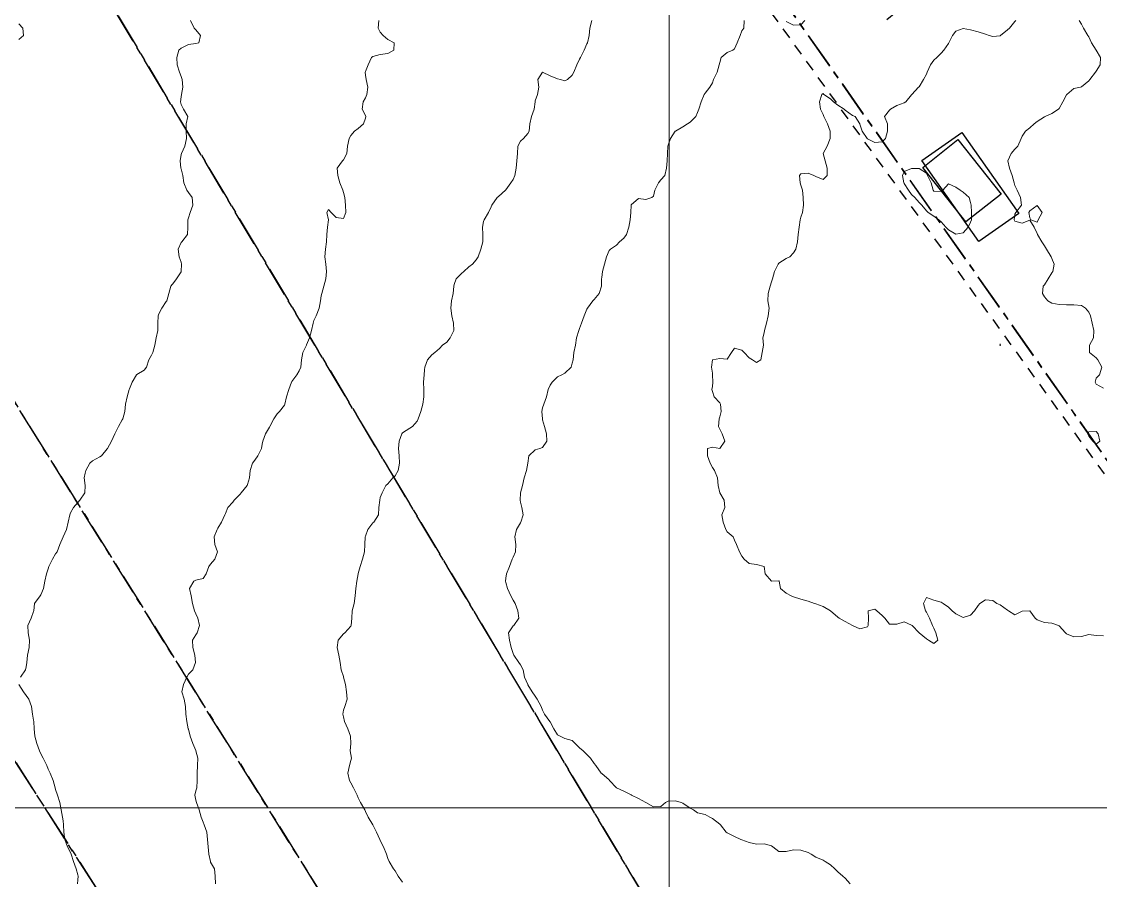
# Model space of a CAD drawing. Header units: centimetres. Extents: x 0 to 642158, y -847 to 649707.
# Drawn here: x 616722.9 to 616796, y 620682.5 to 620740.7 of the extents above; entities that cross this region are included whole.
import ezdxf

# ---------------------------------------------------------------- set-up
doc = ezdxf.new("R2010")
doc.units = ezdxf.units.CM
doc.header["$MEASUREMENT"] = 0
doc.linetypes.add('CENTERX2', pattern=[4, 2.5, -0.5, 0.5, -0.5])
doc.linetypes.add('JIS_02_0.7', pattern=[1.35, 0.75, -0.6])
for name, color, linetype, lineweight in [('MEV_grille', 254, 'Continuous', 9), ('WAL_parcellaire agricole', 7, 'JIS_02_0.7', 25), ('WAL_topographie 0.5', 253, 'Continuous', 20)]:
    doc.layers.add(name, color=color, linetype=linetype, lineweight=lineweight)
doc.layers.add('SPW_batiments', color=7, linetype='Continuous')
doc.layers.add('SPW_parcellaire cadastral', color=7, linetype='CENTERX2', lineweight=25, true_color=0xff0542)

# ---------------------------------------------------------------- blocks, each defined once
blk = doc.blocks.new('*U114')
at = {"layer": 'MEV_grille', "transparency": 33554687}
blk.add_lwpolyline([(-1338.461, 0), (1338.461, 0)], dxfattribs=at)
blk = doc.blocks.new('*U115')
at = {"layer": 'MEV_grille', "color": 0, "linetype": 'ByBlock', "lineweight": -2, "transparency": 16777216}
blk.add_blockref('*U114', (0, -1700), dxfattribs=at)
blk = doc.blocks.new('*U112')
at = {"layer": 'MEV_grille', "transparency": 33554687}
blk.add_lwpolyline([(0, 1825.476), (0, -1825.476)], dxfattribs=at)
blk = doc.blocks.new('*U113')
at = {"layer": 'MEV_grille', "color": 0, "linetype": 'ByBlock', "lineweight": -2, "transparency": 16777216}
blk.add_blockref('*U112', (1400, 0), dxfattribs=at)

msp = doc.modelspace()

# ---------------------------------------------------------------- linework, layer by layer
at = {"layer": 'SPW_batiments'}
for points in [[(616787.801, 620725.778), (616783.935, 620731.27), (616786.644, 620733.177), (616790.51, 620727.685), (616787.801, 620725.778)], [(616789.309, 620728.987), (616786.925, 620727.102), (616784.009, 620730.802), (616786.392, 620732.686), (616789.309, 620728.987)]]:
    msp.add_lwpolyline(points, dxfattribs=at)
at = {"layer": 'SPW_parcellaire cadastral'}
for points in [[(616849.035, 620636.244), (616767.032, 620752.837), (616774.056, 620758.939), (616782.064, 620765.727), (616785.005, 620753.896), (616776.54, 620746.95), (616781.574, 620740.835), (616785.323, 620743.911), (616785.958, 620743.138), (616790.729, 620747.052), (616793.084, 620748.983), (616792.45, 620749.757), (616796.772, 620753.302), (616791.755, 620759.436), (616796.164, 620762.992)], [(616724.809, 620754.611), (616733.989, 620754.981), (616740.547, 620755.536), (616747.227, 620756.081), (616754.089, 620757.082), (616760.445, 620757.884), (616763.222, 620758.183), (616767.032, 620752.837), (616849.035, 620636.244), (616806.4, 620612.31), (616721.276, 620754.809), (616724.809, 620754.611)], [(616716.473, 620755.077), (616721.276, 620754.809), (616806.4, 620612.31), (616791.886, 620603.677), (616772.839, 620634.138), (616700.189, 620750.603), (616711.082, 620755.815), (616716.473, 620755.077)], [(616762.541, 620628.05), (616688.039, 620744.335), (616700.189, 620750.603), (616772.839, 620634.138), (616762.541, 620628.05)], [(616762.541, 620628.05), (616750.848, 620621.124), (616676.604, 620737.385), (616688.039, 620744.335), (616762.541, 620628.05)]]:
    msp.add_lwpolyline(points, dxfattribs=at)
at = {"layer": 'WAL_parcellaire agricole'}
msp.add_lwpolyline([(616522.872, 620919.836), (616570.045, 620862.342), (616614.184, 620807.747), (616630.186, 620791.249), (616643.887, 620779.851), (616659.086, 620770.25), (616672.756, 620763.502), (616687.347, 620758.574), (616702.897, 620754.946), (616721.847, 620753.578), (616739.047, 620754.39), (616761.889, 620757.698), (616804.495, 620698.671), (616831, 620661.774), (616849.652, 620636.377), (616803.656, 620609.121), (616749.161, 620575.115), (616713.413, 620554.761), (616697.581, 620546.526), (616688.913, 620558.859), (616551.728, 620726.674), (616446.381, 620851.161), (616490.176, 620891.332), (616522.872, 620919.836)], dxfattribs=at)
at = {"layer": 'WAL_topographie 0.5'}
for points in [[(616734.391, 620740.75), (616734.641, 620740.25), (616734.75, 620740.121), (616735.071, 620739.75), (616734.95, 620739.25), (616734.75, 620739.202), (616734.25, 620739.123), (616733.75, 620738.89), (616733.596, 620738.75), (616733.454, 620738.25), (616733.474, 620737.75), (616733.636, 620737.25), (616733.75, 620736.956), (616733.825, 620736.75), (616733.87, 620736.25), (616733.775, 620735.75), (616733.75, 620735.583), (616733.706, 620735.25), (616733.75, 620735.068), (616733.917, 620734.75), (616734.197, 620734.25), (616734.091, 620733.75), (616734.094, 620733.25), (616734.114, 620732.75), (616734, 620732.25), (616733.779, 620731.75), (616733.75, 620731.666), (616733.679, 620731.25), (616733.74, 620730.75), (616733.75, 620730.712), (616733.87, 620730.25), (616733.942, 620729.75), (616734.142, 620729.25), (616734.25, 620729.09), (616734.493, 620728.75), (616734.55, 620728.25), (616734.364, 620727.75), (616734.25, 620727.387), (616734.212, 620727.25), (616734.199, 620726.75), (616734.194, 620726.25), (616733.796, 620725.75), (616733.75, 620725.712), (616733.556, 620725.25), (616733.629, 620724.75), (616733.75, 620724.387), (616733.781, 620724.25), (616733.762, 620723.75), (616733.75, 620723.717), (616733.446, 620723.25), (616733.25, 620723), (616733.054, 620722.75), (616732.911, 620722.25), (616732.783, 620721.75), (616732.75, 620721.713), (616732.452, 620721.25), (616732.25, 620720.881), (616732.196, 620720.75), (616732.169, 620720.25), (616732.171, 620719.75), (616732.061, 620719.25), (616731.972, 620718.75), (616731.833, 620718.25), (616731.75, 620718.068), (616731.571, 620717.75), (616731.417, 620717.25), (616731.25, 620717.054), (616730.75, 620716.764), (616730.737, 620716.75), (616730.436, 620716.25), (616730.25, 620715.786), (616730.24, 620715.75), (616730.101, 620715.25), (616729.986, 620714.75), (616729.94, 620714.25), (616729.797, 620713.75), (616729.75, 620713.687), (616729.511, 620713.25), (616729.25, 620712.75), (616729.25, 620712.75), (616729.032, 620712.25), (616728.765, 620711.75), (616728.75, 620711.721), (616728.369, 620711.25), (616728.25, 620711.18), (616727.75, 620710.921), (616727.559, 620710.75), (616727.296, 620710.25), (616727.25, 620710.069), (616727.184, 620709.75), (616727.25, 620709.25), (616727.25, 620709.25), (616727.25, 620709.249), (616727.236, 620708.75), (616726.88, 620708.25), (616726.75, 620708.091), (616726.45, 620707.75), (616726.25, 620707.393), (616726.202, 620707.25), (616726.099, 620706.75), (616725.984, 620706.25), (616725.75, 620705.75), (616725.75, 620705.75), (616725.539, 620705.25), (616725.343, 620704.75), (616725.25, 620704.612), (616725.027, 620704.25), (616724.795, 620703.75), (616724.75, 620703.596), (616724.621, 620703.25), (616724.513, 620702.75), (616724.436, 620702.25), (616724.25, 620701.829), (616724.192, 620701.75), (616723.828, 620701.25), (616723.764, 620700.75), (616723.75, 620700.694), (616723.583, 620700.25), (616723.359, 620699.75), (616723.379, 620699.25), (616723.483, 620698.75), (616723.462, 620698.25), (616723.347, 620697.75), (616723.291, 620697.25), (616723.25, 620696.95), (616723.219, 620696.75), (616722.869, 620696.25)], [(616747.158, 620740.75), (616747.096, 620740.25), (616747.25, 620739.977), (616747.432, 620739.75), (616747.75, 620739.481), (616748.178, 620739.25), (616748.156, 620738.75), (616747.75, 620738.526), (616747.25, 620738.451), (616746.75, 620738.32), (616746.663, 620738.25), (616746.432, 620737.75), (616746.25, 620737.295), (616746.226, 620737.25), (616746.25, 620737.05), (616746.283, 620736.75), (616746.413, 620736.25), (616746.34, 620735.75), (616746.25, 620735.513), (616746.083, 620735.25), (616746.03, 620734.75), (616746.25, 620734.327), (616746.273, 620734.25), (616746.25, 620734.139), (616746.11, 620733.75), (616745.75, 620733.44), (616745.5, 620733.25), (616745.25, 620732.961), (616745.147, 620732.75), (616745.018, 620732.25), (616744.981, 620731.75), (616744.75, 620731.322), (616744.687, 620731.25), (616744.331, 620730.75), (616744.365, 620730.25), (616744.507, 620729.75), (616744.708, 620729.25), (616744.75, 620729.092), (616744.844, 620728.75), (616744.893, 620728.25), (616744.905, 620727.75), (616744.75, 620727.344), (616744.25, 620727.4), (616743.917, 620727.75), (616743.75, 620727.945), (616743.633, 620727.75), (616743.736, 620727.25), (616743.682, 620726.75), (616743.636, 620726.25), (616743.609, 620725.75), (616743.528, 620725.25), (616743.5, 620724.75), (616743.569, 620724.25), (616743.612, 620723.75), (616743.55, 620723.25), (616743.433, 620722.75), (616743.279, 620722.25), (616743.25, 620722.107), (616743.189, 620721.75), (616743.109, 620721.25), (616742.901, 620720.75), (616742.75, 620720.417), (616742.694, 620720.25), (616742.587, 620719.75), (616742.454, 620719.25), (616742.25, 620718.774), (616742.238, 620718.75), (616742, 620718.25), (616741.913, 620717.75), (616741.875, 620717.25), (616741.75, 620717.011), (616741.6, 620716.75), (616741.25, 620716.283), (616741.231, 620716.25), (616741.04, 620715.75), (616740.901, 620715.25), (616740.783, 620714.75), (616740.75, 620714.678), (616740.429, 620714.25), (616740.25, 620714.094), (616740.038, 620713.75), (616739.77, 620713.25), (616739.75, 620713.202), (616739.462, 620712.75), (616739.294, 620712.25), (616739.25, 620712.036), (616739.205, 620711.75), (616738.952, 620711.25), (616738.75, 620710.953), (616738.583, 620710.75), (616738.423, 620710.25), (616738.377, 620709.75), (616738.25, 620709.317), (616738.228, 620709.25), (616737.824, 620708.75), (616737.75, 620708.657), (616737.357, 620708.25), (616737.25, 620708.119), (616736.923, 620707.75), (616736.75, 620707.341), (616736.723, 620707.25), (616736.483, 620706.75), (616736.25, 620706.35), (616736.2, 620706.25), (616736, 620705.75), (616736.033, 620705.25), (616736.225, 620704.75), (616736.044, 620704.25), (616735.75, 620703.905), (616735.632, 620703.75), (616735.46, 620703.25), (616735.25, 620702.925), (616734.75, 620702.813), (616734.617, 620702.75), (616734.331, 620702.25), (616734.435, 620701.75), (616734.533, 620701.25), (616734.666, 620700.75), (616734.75, 620700.547), (616734.882, 620700.25), (616734.996, 620699.75), (616734.831, 620699.25), (616734.75, 620699.125), (616734.531, 620698.75), (616734.544, 620698.25), (616734.686, 620697.75), (616734.738, 620697.25), (616734.542, 620696.75), (616734.25, 620696.446), (616734.14, 620696.25), (616733.924, 620695.75), (616733.803, 620695.25), (616733.955, 620694.75), (616734.06, 620694.25), (616734.081, 620693.75), (616734.139, 620693.25), (616734.239, 620692.75), (616734.25, 620692.714), (616734.37, 620692.25), (616734.537, 620691.75), (616734.75, 620691.271), (616734.76, 620691.25), (616734.885, 620690.75), (616734.872, 620690.25), (616734.83, 620689.75), (616734.85, 620689.25), (616734.825, 620688.75), (616734.75, 620688.535), (616734.693, 620688.25), (616734.75, 620687.917), (616734.785, 620687.75), (616734.967, 620687.25), (616735.102, 620686.75), (616735.25, 620686.417), (616735.321, 620686.25), (616735.488, 620685.75), (616735.55, 620685.25), (616735.59, 620684.75), (616735.628, 620684.25), (616735.735, 620683.75), (616735.75, 620683.717), (616736.019, 620683.25), (616736.061, 620682.75), (616736.076, 620682.25)], [(616761.588, 620740.75), (616761.452, 620740.25), (616761.399, 620739.75), (616761.285, 620739.25), (616761.25, 620739.167), (616761.061, 620738.75), (616760.808, 620738.25), (616760.75, 620738.147), (616760.57, 620737.75), (616760.352, 620737.25), (616760.25, 620737.046), (616759.942, 620736.75), (616759.75, 620736.673), (616759.456, 620736.75), (616759.25, 620736.795), (616758.75, 620737.01), (616758.25, 620737.25), (616757.93, 620736.75), (616757.984, 620736.25), (616757.904, 620735.75), (616757.75, 620735.306), (616757.737, 620735.25), (616757.672, 620734.75), (616757.5, 620734.25), (616757.391, 620733.75), (616757.326, 620733.25), (616757.25, 620733.094), (616756.96, 620732.75), (616756.75, 620732.59), (616756.561, 620732.25), (616756.542, 620731.75), (616756.508, 620731.25), (616756.452, 620730.75), (616756.367, 620730.25), (616756.25, 620729.988), (616756.094, 620729.75), (616755.75, 620729.272), (616755.731, 620729.25), (616755.25, 620728.831), (616755.176, 620728.75), (616754.811, 620728.25), (616754.75, 620728.119), (616754.569, 620727.75), (616754.283, 620727.25), (616754.25, 620727.125), (616754.171, 620726.75), (616754.193, 620726.25), (616754.2, 620725.75), (616754.065, 620725.25), (616753.872, 620724.75), (616753.75, 620724.542), (616753.491, 620724.25), (616753.25, 620724.053), (616752.905, 620723.75), (616752.75, 620723.618), (616752.382, 620723.25), (616752.25, 620722.875), (616752.224, 620722.75), (616752.195, 620722.25), (616752.078, 620721.75), (616752.031, 620721.25), (616752.1, 620720.75), (616752.207, 620720.25), (616752.225, 620719.75), (616751.983, 620719.25), (616751.75, 620718.966), (616751.474, 620718.75), (616751.25, 620718.526), (616750.942, 620718.25), (616750.75, 620718.099), (616750.447, 620717.75), (616750.276, 620717.25), (616750.25, 620717.083), (616750.21, 620716.75), (616750.173, 620716.25), (616750.198, 620715.75), (616750.209, 620715.25), (616750.12, 620714.75), (616749.986, 620714.25), (616749.821, 620713.75), (616749.75, 620713.596), (616749.429, 620713.25), (616749.25, 620713.131), (616748.75, 620712.818), (616748.7, 620712.75), (616748.516, 620712.25), (616748.492, 620711.75), (616748.516, 620711.25), (616748.55, 620710.75), (616748.455, 620710.25), (616748.25, 620709.901), (616748.107, 620709.75), (616747.75, 620709.359), (616747.625, 620709.25), (616747.375, 620708.75), (616747.25, 620708.417), (616747.214, 620708.25), (616747.159, 620707.75), (616747.134, 620707.25), (616746.8, 620706.75), (616746.75, 620706.705), (616746.409, 620706.25), (616746.25, 620705.813), (616746.23, 620705.75), (616746.199, 620705.25), (616746.18, 620704.75), (616746.046, 620704.25), (616745.877, 620703.75), (616745.75, 620703.281), (616745.74, 620703.25), (616745.652, 620702.75), (616745.593, 620702.25), (616745.546, 620701.75), (616745.489, 620701.25), (616745.35, 620700.75), (616745.331, 620700.25), (616745.279, 620699.75), (616745.25, 620699.7), (616744.841, 620699.25), (616744.75, 620699.176), (616744.391, 620698.75), (616744.335, 620698.25), (616744.437, 620697.75), (616744.527, 620697.25), (616744.598, 620696.75), (616744.75, 620696.303), (616744.765, 620696.25), (616744.901, 620695.75), (616744.963, 620695.25), (616744.993, 620694.75), (616744.845, 620694.25), (616744.75, 620694), (616744.702, 620693.75), (616744.75, 620693.55), (616744.833, 620693.25), (616745.06, 620692.75), (616745.236, 620692.25), (616745.25, 620691.751), (616745.25, 620691.75), (616745.25, 620691.75), (616745.21, 620691.25), (616745.25, 620691), (616745.3, 620690.75), (616745.25, 620690.607), (616745.157, 620690.25), (616745.05, 620689.75), (616745.162, 620689.25), (616745.25, 620689.089), (616745.441, 620688.75), (616745.677, 620688.25), (616745.75, 620688.063), (616745.91, 620687.75), (616746.196, 620687.25), (616746.25, 620687.146), (616746.433, 620686.75), (616746.75, 620686.25), (616746.75, 620686.25), (616747, 620685.75), (616747.211, 620685.25), (616747.25, 620685.176), (616747.467, 620684.75), (616747.672, 620684.25), (616747.75, 620683.958), (616747.846, 620683.75), (616748.15, 620683.25), (616748.25, 620683.132), (616748.46, 620682.75), (616748.75, 620682.359)], [(616771.897, 620740.75), (616771.879, 620740.25), (616771.75, 620740.05), (616771.628, 620739.75), (616771.434, 620739.25), (616771.25, 620738.846), (616771.136, 620738.75), (616770.75, 620738.583), (616770.345, 620738.25), (616770.25, 620737.917), (616770.22, 620737.75), (616770.083, 620737.25), (616769.836, 620736.75), (616769.75, 620736.533), (616769.583, 620736.25), (616769.25, 620735.831), (616769.202, 620735.75), (616768.994, 620735.25), (616768.84, 620734.75), (616768.75, 620734.531), (616768.621, 620734.25), (616768.25, 620733.856), (616768.075, 620733.75), (616767.75, 620733.559), (616767.25, 620733.267), (616767.234, 620733.25), (616766.913, 620732.75), (616766.75, 620732.313), (616766.731, 620732.25), (616766.699, 620731.75), (616766.697, 620731.25), (616766.65, 620730.75), (616766.521, 620730.25), (616766.25, 620729.953), (616766.106, 620729.75), (616765.859, 620729.25), (616765.75, 620728.861), (616765.639, 620728.75), (616765.25, 620728.615), (616764.75, 620728.696), (616764.25, 620728.275), (616764.243, 620728.25), (616764.223, 620727.75), (616764.172, 620727.25), (616764.092, 620726.75), (616763.92, 620726.25), (616763.75, 620726.014), (616763.453, 620725.75), (616763.25, 620725.54), (616762.841, 620725.25), (616762.75, 620725.17), (616762.569, 620724.75), (616762.439, 620724.25), (616762.297, 620723.75), (616762.25, 620723.333), (616762.243, 620723.25), (616762.233, 620722.75), (616762.087, 620722.25), (616761.75, 620721.842), (616761.655, 620721.75), (616761.288, 620721.25), (616761.25, 620721.187), (616761.059, 620720.75), (616760.872, 620720.25), (616760.75, 620719.875), (616760.7, 620719.75), (616760.544, 620719.25), (616760.466, 620718.75), (616760.367, 620718.25), (616760.306, 620717.75), (616760.25, 620717.522), (616760.175, 620717.25), (616759.75, 620716.845), (616759.55, 620716.75), (616759.25, 620716.607), (616758.884, 620716.25), (616758.75, 620716.03), (616758.631, 620715.75), (616758.504, 620715.25), (616758.323, 620714.75), (616758.25, 620714.5), (616758.185, 620714.25), (616758.229, 620713.75), (616758.25, 620713.682), (616758.372, 620713.25), (616758.5, 620712.75), (616758.537, 620712.25), (616758.25, 620711.815), (616758.05, 620711.75), (616757.75, 620711.653), (616757.319, 620711.25), (616757.25, 620710.75), (616757.25, 620710.75), (616757.147, 620710.25), (616756.991, 620709.75), (616756.875, 620709.25), (616756.75, 620708.75), (616756.75, 620708.75), (616756.719, 620708.25), (616756.75, 620708.117), (616756.845, 620707.75), (616756.926, 620707.25), (616756.777, 620706.75), (616756.75, 620706.71), (616756.476, 620706.25), (616756.372, 620705.75), (616756.435, 620705.25), (616756.407, 620704.75), (616756.25, 620704.383), (616756.176, 620704.25), (616756, 620703.75), (616755.801, 620703.25), (616755.75, 620702.964), (616755.725, 620702.75), (616755.75, 620702.667), (616755.865, 620702.25), (616756.102, 620701.75), (616756.25, 620701.477), (616756.377, 620701.25), (616756.566, 620700.75), (616756.625, 620700.25), (616756.3, 620699.75), (616756.25, 620699.722), (616755.935, 620699.25), (616756.006, 620698.75), (616756.106, 620698.25), (616756.25, 620697.844), (616756.287, 620697.75), (616756.643, 620697.25), (616756.75, 620697.077), (616756.935, 620696.75), (616757.027, 620696.25), (616757.238, 620695.75), (616757.25, 620695.732), (616757.531, 620695.25), (616757.75, 620694.95), (616757.882, 620694.75), (616758.16, 620694.25), (616758.25, 620694.013), (616758.385, 620693.75), (616758.733, 620693.25), (616758.75, 620693.229), (616759.011, 620692.75), (616759.25, 620692.346), (616759.442, 620692.25), (616759.75, 620692.096), (616760.25, 620691.953), (616760.442, 620691.75), (616760.75, 620691.45), (616760.992, 620691.25), (616761.25, 620691.007), (616761.487, 620690.75), (616761.75, 620690.405), (616761.842, 620690.25), (616762.215, 620689.75), (616762.25, 620689.717), (616762.75, 620689.286), (616762.782, 620689.25), (616763.25, 620688.75), (616763.25, 620688.75), (616763.75, 620688.519), (616764.25, 620688.263), (616764.278, 620688.25), (616764.75, 620688.026), (616765.25, 620687.75), (616765.25, 620687.75), (616765.75, 620687.462), (616766.25, 620687.472), (616766.583, 620687.75), (616766.75, 620687.839), (616767.25, 620687.872), (616767.625, 620687.75), (616767.75, 620687.703), (616768.25, 620687.371), (616768.469, 620687.25), (616768.75, 620687.062), (616769.25, 620686.95), (616769.583, 620686.75), (616769.75, 620686.673), (616770.25, 620686.283), (616770.29, 620686.25), (616770.692, 620685.75), (616770.75, 620685.706), (616771.25, 620685.456), (616771.687, 620685.25), (616771.75, 620685.225), (616772.25, 620685.034), (616772.75, 620684.932), (616773.25, 620684.962), (616773.75, 620684.813), (616773.841, 620684.75), (616774.25, 620684.429), (616774.75, 620684.438), (616775.25, 620684.55), (616775.75, 620684.523), (616776.25, 620684.367), (616776.434, 620684.25), (616776.75, 620684.056), (616777.25, 620683.839), (616777.389, 620683.75), (616777.75, 620683.526), (616778.058, 620683.25), (616778.25, 620683.05), (616778.591, 620682.75), (616778.75, 620682.615), (616779.089, 620682.25)], [(616790.315, 620740.75), (616790.25, 620740.68), (616789.883, 620740.25), (616789.75, 620740.118), (616789.279, 620739.75), (616789.25, 620739.73), (616788.75, 620739.682), (616788.5, 620739.75), (616788.25, 620739.827), (616787.75, 620739.992), (616787.25, 620740.129), (616786.75, 620740.211), (616786.25, 620740.038), (616786.024, 620739.75), (616785.779, 620739.25), (616785.75, 620739.2), (616785.443, 620738.75), (616785.25, 620738.548), (616784.959, 620738.25), (616784.75, 620738.063), (616784.519, 620737.75), (616784.31, 620737.25), (616784.25, 620737.113), (616784.054, 620736.75), (616783.75, 620736.271), (616783.724, 620736.25), (616783.262, 620735.75), (616783.25, 620735.721), (616782.85, 620735.25), (616782.75, 620735.185), (616782.25, 620735), (616781.827, 620734.75), (616781.75, 620734.689), (616781.42, 620734.25), (616781.61, 620733.75), (616781.626, 620733.25), (616781.47, 620732.75), (616781.25, 620732.534), (616780.75, 620732.483), (616780.25, 620732.743), (616780.243, 620732.75), (616779.898, 620733.25), (616779.75, 620733.741), (616779.746, 620733.75), (616779.431, 620734.25), (616779.25, 620734.31), (616778.75, 620734.678), (616778.673, 620734.75), (616778.25, 620735.014), (616777.95, 620735.25), (616777.75, 620735.445), (616777.308, 620735.75), (616777.25, 620735.81), (616777.158, 620735.75), (616777.016, 620735.25), (616777.083, 620734.75), (616777.25, 620734.38), (616777.312, 620734.25), (616777.546, 620733.75), (616777.724, 620733.25), (616777.722, 620732.75), (616777.525, 620732.25), (616777.25, 620731.75), (616777.4, 620731.25), (616777.522, 620730.75), (616777.538, 620730.25), (616777.25, 620729.971), (616776.75, 620730.188), (616776.63, 620730.25), (616776.25, 620730.406), (616775.75, 620730.372), (616775.652, 620730.25), (616775.708, 620729.75), (616775.75, 620729.6), (616775.853, 620729.25), (616775.897, 620728.75), (616775.917, 620728.25), (616775.865, 620727.75), (616775.75, 620727.417), (616775.709, 620727.25), (616775.619, 620726.75), (616775.555, 620726.25), (616775.521, 620725.75), (616775.401, 620725.25), (616775.25, 620725.012), (616774.988, 620724.75), (616774.75, 620724.625), (616774.25, 620724.302), (616774.206, 620724.25), (616773.963, 620723.75), (616773.823, 620723.25), (616773.75, 620723.036), (616773.667, 620722.75), (616773.524, 620722.25), (616773.518, 620721.75), (616773.607, 620721.25), (616773.521, 620720.75), (616773.417, 620720.25), (616773.274, 620719.75), (616773.25, 620719.583), (616773.173, 620719.25), (616773.204, 620718.75), (616773.114, 620718.25), (616773.036, 620717.75), (616772.75, 620717.579), (616772.477, 620717.75), (616772.25, 620717.885), (616771.904, 620718.25), (616771.75, 620718.417), (616771.25, 620718.558), (616771.05, 620718.25), (616770.75, 620717.806), (616770.25, 620717.856), (616769.75, 620717.75), (616769.75, 620717.75), (616769.679, 620717.25), (616769.75, 620716.85), (616769.764, 620716.75), (616769.774, 620716.25), (616769.75, 620715.95), (616769.72, 620715.75), (616769.75, 620715.607), (616769.882, 620715.25), (616770.25, 620714.838), (616770.294, 620714.75), (616770.353, 620714.25), (616770.25, 620713.9), (616770.209, 620713.75), (616770.167, 620713.25), (616770.25, 620713.058), (616770.424, 620712.75), (616770.603, 620712.25), (616770.25, 620711.75), (616770.25, 620711.75), (616770.25, 620711.75), (616769.75, 620711.837), (616769.417, 620711.75), (616769.41, 620711.25), (616769.605, 620710.75), (616769.75, 620710.469), (616769.902, 620710.25), (616770.089, 620709.75), (616770.15, 620709.25), (616770.25, 620708.75), (616770.25, 620708.75), (616770.538, 620708.25), (616770.583, 620707.75), (616770.383, 620707.25), (616770.485, 620706.75), (616770.667, 620706.25), (616770.75, 620706.103), (616771.15, 620705.75), (616771.25, 620705.536), (616771.383, 620705.25), (616771.583, 620704.75), (616771.75, 620704.459), (616771.906, 620704.25), (616772.25, 620703.945), (616772.75, 620703.882), (616773.25, 620703.75), (616773.25, 620703.75), (616773.333, 620703.25), (616773.75, 620702.75), (616774.25, 620702.786), (616774.278, 620702.75), (616774.375, 620702.25), (616774.75, 620701.95), (616775.083, 620701.75), (616775.25, 620701.694), (616775.75, 620701.534), (616776.25, 620701.393), (616776.667, 620701.25), (616776.75, 620701.214), (616777.25, 620701.036), (616777.75, 620700.75), (616777.75, 620700.75), (616778.25, 620700.321), (616778.345, 620700.25), (616778.75, 620700.02), (616779.25, 620699.75), (616779.25, 620699.75), (616779.75, 620699.531), (616780.25, 620699.659), (616780.311, 620699.75), (616780.321, 620700.25), (616780.312, 620700.75), (616780.75, 620700.863), (616780.896, 620700.75), (616781.25, 620700.435), (616781.442, 620700.25), (616781.75, 620699.85), (616782.25, 620699.841), (616782.75, 620699.994), (616783.25, 620699.776), (616783.283, 620699.75), (616783.75, 620699.25), (616783.75, 620699.25), (616784.25, 620698.836), (616784.4, 620698.75), (616784.75, 620698.531), (616785.03, 620698.75), (616784.888, 620699.25), (616784.75, 620699.57), (616784.66, 620699.75), (616784.452, 620700.25), (616784.25, 620700.646), (616784.197, 620700.75), (616784.064, 620701.25), (616784.25, 620701.656), (616784.75, 620701.476), (616785.25, 620701.34), (616785.38, 620701.25), (616785.75, 620700.987), (616785.993, 620700.75), (616786.25, 620700.552), (616786.75, 620700.283), (616787.25, 620700.458), (616787.5, 620700.75), (616787.75, 620701.1), (616787.875, 620701.25), (616788.25, 620701.487), (616788.75, 620701.435), (616789.028, 620701.25), (616789.25, 620701.145), (616789.75, 620700.788), (616789.813, 620700.75), (616790.25, 620700.47), (616790.75, 620700.717), (616791.249, 620700.75), (616791.25, 620700.75), (616791.25, 620700.75), (616791.632, 620700.25), (616791.75, 620700.132), (616792.25, 620699.956), (616792.75, 620699.917), (616793.208, 620699.75), (616793.25, 620699.727), (616793.67, 620699.25), (616793.75, 620699.193), (616794.25, 620698.975), (616794.75, 620699.008), (616795.25, 620699.129), (616795.75, 620699.07), (616796.25, 620699.05)], [(616776.016, 620740.75), (616775.75, 620740.462), (616775.25, 620740.443), (616774.75, 620740.696)], [(616794.603, 620740.75), (616794.75, 620740.5), (616794.896, 620740.25), (616795.188, 620739.75), (616795.25, 620739.641), (616795.431, 620739.25), (616795.746, 620738.75), (616795.75, 620738.743), (616796.055, 620738.25), (616796.035, 620737.75), (616795.75, 620737.314), (616795.705, 620737.25), (616795.315, 620736.75), (616795.25, 620736.662), (616794.75, 620736.266), (616794.702, 620736.25), (616794.25, 620736.144), (616793.764, 620735.75), (616793.75, 620735.729), (616793.496, 620735.25), (616793.25, 620734.797), (616793.196, 620734.75), (616792.75, 620734.463), (616792.293, 620734.25), (616792.25, 620734.23), (616791.75, 620733.908), (616791.551, 620733.75), (616791.25, 620733.475), (616790.964, 620733.25), (616790.75, 620732.912), (616790.675, 620732.75), (616790.449, 620732.25), (616790.25, 620732.038), (616789.994, 620731.75), (616789.766, 620731.25), (616789.883, 620730.75), (616790.065, 620730.25), (616790.205, 620729.75), (616790.25, 620729.583), (616790.409, 620729.25), (616790.625, 620728.75), (616790.705, 620728.25), (616790.31, 620727.75), (616790.25, 620727.625), (616790.205, 620727.25), (616790.25, 620727.168), (616790.75, 620727.03), (616791.25, 620727.221), (616791.546, 620726.75), (616791.75, 620726.327), (616791.775, 620726.25), (616792.083, 620725.75), (616792.25, 620725.486), (616792.392, 620725.25), (616792.703, 620724.75), (616792.75, 620724.625), (616792.898, 620724.25), (616792.808, 620723.75), (616792.75, 620723.654), (616792.506, 620723.25), (616792.25, 620722.85), (616792.167, 620722.75), (616792.113, 620722.25), (616792.25, 620722.03), (616792.469, 620721.75), (616792.75, 620721.589), (616793.25, 620721.5), (616793.75, 620721.476), (616794.25, 620721.494), (616794.75, 620721.45), (616795.036, 620721.25), (616795.25, 620720.983), (616795.365, 620720.75), (616795.494, 620720.25), (616795.598, 620719.75), (616795.577, 620719.25), (616795.312, 620718.75), (616795.304, 620718.25), (616795.75, 620717.892), (616795.878, 620717.75), (616796.141, 620717.25), (616795.979, 620716.75), (616795.75, 620716.521), (616795.684, 620716.25), (616795.75, 620716.102), (616796.25, 620715.826)], [(616722.75, 620740.537), (616723.022, 620740.25), (616723.069, 620739.75), (616722.75, 620739.474)], [(616787.087, 620726.75), (616786.75, 620726.367), (616786.25, 620726.286), (616785.75, 620726.566), (616785.571, 620726.75), (616785.25, 620727.104), (616785.104, 620727.25), (616784.75, 620727.489), (616784.365, 620727.75), (616784.25, 620727.864), (616783.934, 620728.25), (616783.75, 620728.433), (616783.467, 620728.75), (616783.25, 620728.965), (616783.047, 620729.25), (616782.75, 620729.72), (616782.73, 620729.75), (616782.629, 620730.25), (616782.75, 620730.521), (616783.25, 620730.734), (616783.75, 620730.736), (616784.25, 620730.404), (616784.33, 620730.25), (616784.581, 620729.75), (616784.715, 620729.25), (616784.75, 620729.201), (616785.25, 620729.175), (616785.365, 620729.25), (616785.75, 620729.694), (616786.25, 620729.457), (616786.54, 620729.25), (616786.75, 620729.124), (616787.143, 620728.75), (616787.25, 620728.422), (616787.282, 620728.25), (616787.314, 620727.75), (616787.317, 620727.25), (616787.25, 620727.09), (616787.087, 620726.75)], [(616791.831, 620727.25), (616791.75, 620727.094), (616791.333, 620727.25), (616791.25, 620727.375), (616791.19, 620727.75), (616791.25, 620727.865), (616791.75, 620728.228), (616792.094, 620727.75), (616791.831, 620727.25)], [(616789.25, 620718.701), (616789.274, 620718.75), (616789.25, 620718.833), (616789.22, 620718.75), (616789.25, 620718.701)], [(616795.998, 620712.25), (616795.75, 620712.031), (616795.538, 620712.25), (616795.25, 620712.58), (616795.183, 620712.75), (616795.25, 620712.878), (616795.75, 620712.901), (616795.888, 620712.75), (616795.998, 620712.25)], [(616722.75, 620695.75), (616723.069, 620695.25), (616723.25, 620695.007), (616723.442, 620694.75), (616723.609, 620694.25), (616723.684, 620693.75), (616723.75, 620693.333), (616723.764, 620693.25), (616723.797, 620692.75), (616723.833, 620692.25), (616723.984, 620691.75), (616724.158, 620691.25), (616724.25, 620691.054), (616724.396, 620690.75), (616724.65, 620690.25), (616724.75, 620690.019), (616724.88, 620689.75), (616725.08, 620689.25), (616725.212, 620688.75), (616725.25, 620688.643), (616725.375, 620688.25), (616725.531, 620687.75), (616725.625, 620687.25), (616725.72, 620686.75), (616725.75, 620686.5), (616725.783, 620686.25), (616725.815, 620685.75), (616725.866, 620685.25), (616726.059, 620684.75), (616726.25, 620684.359), (616726.304, 620684.25), (616726.458, 620683.75), (616726.632, 620683.25), (616726.75, 620682.841), (616726.771, 620682.75), (616726.75, 620682.5), (616726.724, 620682.25)]]:
    msp.add_lwpolyline(points, dxfattribs=at)

# ---------------------------------------------------------------- block references
at = {"layer": 'MEV_grille', "transparency": 33554687}
for name, p in [('*U113', (615366.814, 620593.644)), ('*U115', (616669.481, 622387.381))]:
    msp.add_blockref(name, p, dxfattribs=at)

doc.saveas('drawing.dxf')
